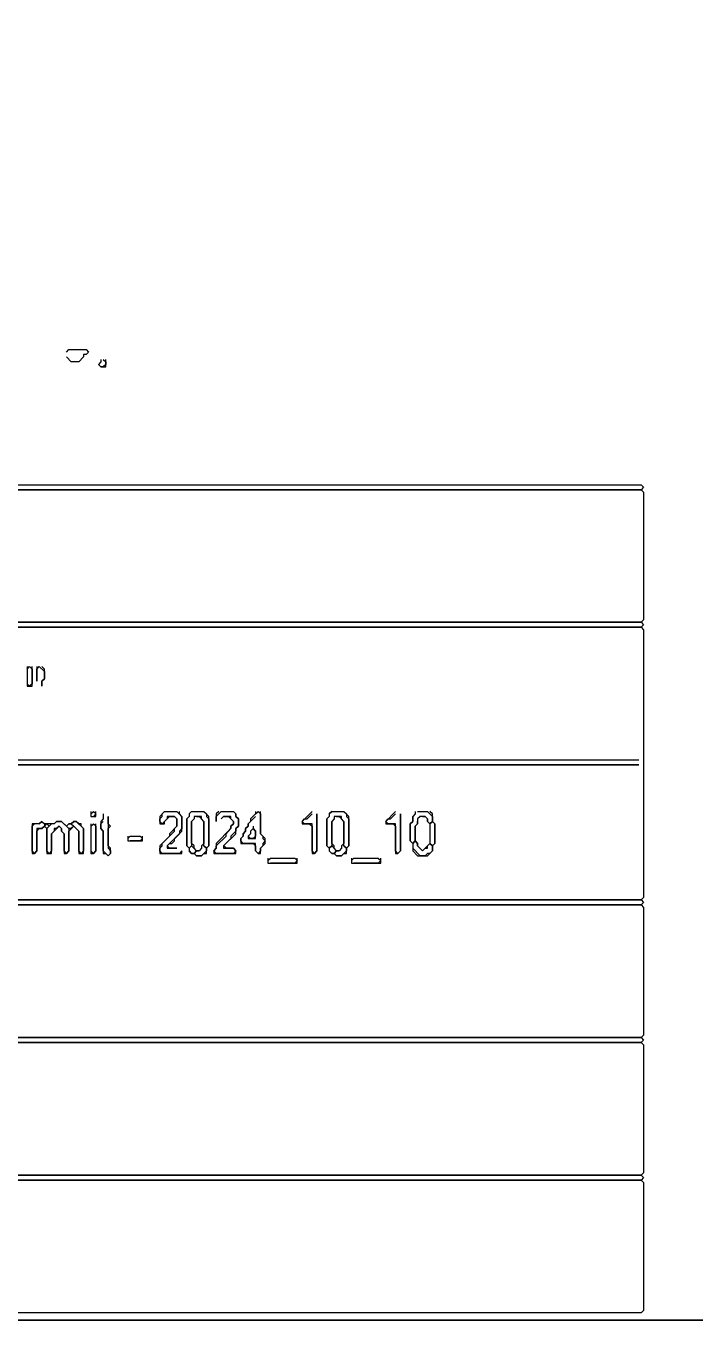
# Model space of a CAD drawing. Header units: metres. Extents: x 29 to 985, y 15 to 633.
# Drawn here: x 729.7 to 783.1, y 14.5 to 117.8 of the extents above; entities that cross this region are included whole.
import ezdxf

# ---------------------------------------------------------------- set-up
doc = ezdxf.new("R2010")
doc.units = ezdxf.units.M
for name, color, linetype in [('EXTERIOR_WALL_HIGHLIGHT', 2, 'CONTINUOUS'), ('INTERIOR_WALL_HIGHLIGHT', 4, 'CONTINUOUS'), ('ORIGINAL_DRAWING', 8, 'CONTINUOUS')]:
    doc.layers.add(name, color=color, linetype=linetype)

msp = doc.modelspace()

# ---------------------------------------------------------------- linework, layer by layer
at = {"layer": 'EXTERIOR_WALL_HIGHLIGHT'}
msp.add_lwpolyline([(29.22, 632.75), (29.02, 632.55), (29.02, 14.71), (29.22, 14.51), (985.29, 14.51), (985.49, 14.71), (985.49, 632.55), (985.29, 632.75)], close=True, dxfattribs=at)
at = {"layer": 'INTERIOR_WALL_HIGHLIGHT'}
msp.add_lwpolyline([(29.41, 632.75), (985.1, 632.75), (985.49, 632.35), (985.49, 14.9), (985.1, 14.51), (29.41, 14.51), (29.02, 14.9), (29.02, 632.35)], close=True, dxfattribs=at)
at = {"layer": 'ORIGINAL_DRAWING'}
for points in [[(732.94, 91.76), (733.14, 91.96), (734.51, 91.96), (734.71, 91.76), (734.51, 91.57), (734.31, 91.57), (734.31, 91.37), (733.92, 90.98), (733.33, 90.98), (732.94, 91.37)], [(735.88, 91.18), (736.08, 90.98), (736.08, 90.78), (735.88, 90.59), (735.69, 90.59), (735.49, 90.78)], [(735.69, 91.18), (735.69, 90.98), (735.49, 90.78), (735.69, 90.59), (736.08, 90.59), (736.08, 91.18)], [(676.67, 80.98), (676.86, 81.18), (778.82, 81.18), (779.02, 80.98), (778.82, 80.78), (676.86, 80.78)], [(676.67, 80.59), (676.86, 80.78), (778.82, 80.78), (779.02, 80.59), (779.02, 70.39), (778.82, 70.2), (676.86, 70.2), (676.67, 70.39)], [(676.67, 70), (676.86, 70.2), (778.82, 70.2), (779.02, 70), (778.82, 69.8), (676.86, 69.8)], [(676.67, 69.61), (676.86, 69.8), (778.82, 69.8), (779.02, 69.61), (779.02, 48.24), (778.82, 48.04), (689.8, 48.04), (689.61, 48.24), (689.61, 58.63), (689.8, 58.82), (778.63, 58.82), (689.8, 58.82), (689.61, 58.63), (689.02, 58.63), (688.82, 58.82), (677.06, 58.82), (688.82, 58.82), (689.22, 58.43), (689.22, 48.24), (689.02, 48.04), (676.86, 48.04), (676.67, 48.24)], [(729.8, 66.47), (730, 66.67), (730.2, 66.47), (730.2, 65.29), (730, 65.1), (729.8, 65.29)], [(729.8, 66.67), (729.8, 65.1), (730.2, 65.1), (730.2, 66.67)], [(730.59, 66.67), (730.59, 65.49), (730.59, 66.47), (730.78, 66.67), (731.18, 66.27), (731.18, 65.69), (730.98, 65.49), (730.98, 65.1), (730.98, 65.49), (731.18, 65.69), (731.18, 66.47), (730.98, 66.67)], [(689.8, 59.22), (778.63, 59.22)], [(734.9, 54.9), (735.1, 55.1), (735.29, 54.9), (735.1, 54.71)], [(734.9, 55.1), (734.9, 54.71), (735.29, 54.71), (735.29, 55.1)], [(735.88, 54.9), (735.88, 54.51), (735.69, 54.31), (735.69, 53.73), (735.88, 53.53), (735.88, 51.76), (736.08, 51.76), (736.27, 51.57), (736.47, 51.76), (736.47, 52.16), (736.27, 52.35), (736.27, 53.73), (736.47, 53.92), (736.27, 54.12), (736.27, 54.71), (736.27, 52.16), (736.47, 51.96), (736.47, 51.76), (736.27, 51.57), (735.88, 51.96), (735.88, 53.53), (735.69, 53.73), (735.69, 54.12), (735.88, 54.31)], [(740.78, 55.1), (740.39, 54.71), (740.39, 54.12), (740.78, 54.12), (740.78, 54.31), (741.18, 54.71), (741.57, 54.71), (741.76, 54.51), (741.76, 53.92), (741.18, 53.33), (741.18, 53.14), (740.39, 52.35), (740.39, 51.76), (742.16, 51.76), (742.16, 51.96), (741.96, 51.76), (740.59, 51.76), (740.39, 51.96), (740.39, 52.16), (740.59, 52.35), (740.59, 52.55), (741.57, 53.53), (741.57, 53.73), (741.76, 53.92), (741.76, 54.51), (741.57, 54.71), (740.98, 54.71), (740.98, 54.51), (740.59, 54.12), (740.39, 54.31), (740.39, 54.51), (740.59, 54.71), (740.59, 54.9), (740.78, 55.1), (741.76, 55.1), (742.16, 54.71), (742.16, 53.73), (741.96, 53.53), (741.96, 53.33), (740.98, 52.35), (740.98, 52.16), (741.76, 52.16), (741.18, 52.16), (740.98, 52.35), (741.18, 52.55), (741.37, 52.55), (741.57, 52.75), (741.57, 52.94), (742.16, 53.53), (742.16, 54.71), (741.96, 54.9), (741.96, 55.1)], [(742.75, 54.9), (742.94, 55.1), (743.92, 55.1), (744.12, 54.9), (744.12, 54.71), (744.31, 54.51), (744.31, 52.35), (744.12, 52.16), (743.92, 52.35), (743.92, 54.31), (743.73, 54.51), (743.73, 54.71), (743.14, 54.71), (743.14, 54.51), (742.94, 54.31), (742.94, 52.35), (742.75, 52.16), (742.55, 52.35), (742.55, 54.51), (742.75, 54.71)], [(742.94, 55.1), (742.75, 54.9), (742.75, 54.71), (742.55, 54.51), (742.55, 52.35), (742.75, 52.16), (742.75, 51.96), (742.94, 51.76), (743.14, 51.76), (743.33, 51.57), (743.73, 51.57), (743.92, 51.76), (744.12, 51.76), (744.12, 52.16), (744.31, 52.35), (744.31, 54.71), (743.92, 55.1)], [(745.1, 55.1), (744.9, 54.9), (744.9, 54.31), (744.9, 54.71), (745.29, 55.1), (746.27, 55.1), (746.47, 54.9), (746.47, 54.71), (746.67, 54.51), (746.67, 53.92), (746.47, 53.73), (746.47, 53.53), (746.08, 53.14), (746.08, 52.94), (745.49, 52.35), (745.49, 52.16), (746.27, 52.16), (746.47, 51.96), (746.27, 51.76), (744.9, 51.76), (744.71, 51.96), (744.9, 52.16), (744.9, 52.35), (745.69, 53.14), (745.69, 53.33), (746.08, 53.73), (746.08, 53.92), (746.27, 54.12), (746.27, 54.31), (746.08, 54.51), (746.08, 54.71), (745.49, 54.71), (745.29, 54.51), (745.49, 54.71), (745.88, 54.71), (746.27, 54.31), (746.27, 54.12), (746.08, 53.92), (746.08, 53.73), (744.9, 52.55), (744.9, 52.16), (744.71, 51.96), (744.71, 51.76), (746.47, 51.76), (746.47, 51.96), (746.27, 52.16), (745.69, 52.16), (745.49, 52.35), (746.47, 53.33), (746.47, 53.73), (746.67, 53.92), (746.67, 54.51), (746.47, 54.71), (746.47, 54.9), (746.27, 55.1)], [(748.04, 54.9), (748.24, 55.1), (748.43, 54.9), (748.43, 53.33), (748.63, 53.14), (748.63, 52.94), (748.82, 52.75), (748.63, 52.55), (748.63, 52.35), (748.43, 52.16), (748.43, 51.96), (748.24, 51.76), (748.04, 51.96), (748.04, 52.55), (747.06, 52.55), (746.86, 52.75), (746.86, 52.94), (747.06, 53.14), (747.06, 53.33), (747.25, 53.53), (747.25, 53.73), (747.45, 53.92), (747.45, 54.12), (748.04, 54.71)], [(748.04, 55.1), (748.04, 54.9), (747.65, 54.51), (747.65, 54.31), (747.45, 54.12), (747.45, 53.92), (747.25, 53.73), (747.25, 53.53), (747.06, 53.33), (747.06, 53.14), (746.86, 52.94), (746.86, 52.55), (747.84, 52.55), (748.04, 52.35), (748.04, 51.96), (748.24, 51.76), (748.43, 51.76), (748.43, 52.16), (748.82, 52.55), (748.82, 52.94), (748.43, 53.33), (748.43, 55.1)], [(752.55, 55.1), (751.76, 54.31), (751.76, 54.12), (752.35, 54.12), (752.55, 53.92), (752.55, 51.76), (752.75, 51.76), (752.94, 51.96), (752.94, 54.9), (752.94, 51.96), (752.75, 51.76), (752.55, 51.96), (752.55, 54.12), (751.96, 54.12), (751.76, 54.31), (751.96, 54.51), (752.16, 54.51), (752.55, 54.9)], [(753.92, 54.9), (754.12, 55.1), (755.1, 55.1), (755.29, 54.9), (755.29, 54.71), (755.49, 54.51), (755.49, 52.35), (755.29, 52.16), (755.1, 52.35), (755.1, 54.31), (754.9, 54.51), (754.9, 54.71), (754.31, 54.71), (754.31, 54.51), (754.12, 54.31), (754.12, 52.35), (753.92, 52.16), (753.73, 52.35), (753.73, 54.51), (753.92, 54.71)], [(754.12, 55.1), (753.92, 54.9), (753.92, 54.71), (753.73, 54.51), (753.73, 52.35), (753.92, 52.16), (753.92, 51.96), (754.12, 51.76), (754.31, 51.76), (754.51, 51.57), (754.9, 51.57), (755.1, 51.76), (755.29, 51.76), (755.29, 52.16), (755.49, 52.35), (755.49, 54.71), (755.1, 55.1)], [(759.22, 55.1), (758.43, 54.31), (758.43, 54.12), (759.02, 54.12), (759.22, 53.92), (759.22, 51.76), (759.41, 51.76), (759.61, 51.96), (759.61, 54.9), (759.61, 51.96), (759.41, 51.76), (759.22, 51.96), (759.22, 54.12), (758.63, 54.12), (758.43, 54.31), (758.63, 54.51), (758.82, 54.51), (759.22, 54.9)], [(760.98, 55.1), (761.76, 55.1), (762.16, 54.71), (762.16, 54.31), (761.96, 54.12), (761.76, 54.31), (761.76, 54.51), (761.57, 54.71), (761.18, 54.71), (760.98, 54.51), (760.98, 54.12), (760.78, 53.92), (760.78, 52.75), (760.59, 52.55), (760.39, 52.75), (760.39, 54.12), (760.59, 54.31), (760.59, 54.71)], [(760.78, 55.1), (760.78, 54.9), (760.59, 54.71), (760.59, 54.31), (760.39, 54.12), (760.39, 52.75), (760.59, 52.55), (760.59, 51.96), (760.98, 51.57), (761.76, 51.57), (762.16, 51.96), (762.16, 52.35), (762.35, 52.55), (762.35, 54.12), (762.16, 54.31), (762.16, 54.9), (761.96, 55.1)], [(730.78, 54.12), (730.98, 54.31), (731.18, 54.12), (731.18, 53.92), (730.98, 53.73), (730.59, 53.73), (730.59, 51.96), (730.39, 51.76), (730.2, 51.96), (730.2, 53.92), (730.39, 54.12)], [(730.98, 54.31), (730.78, 54.12), (730.2, 54.12), (730.2, 51.76), (730.39, 51.76), (730.59, 51.96), (730.59, 53.53), (730.78, 53.73), (730.98, 53.73), (731.18, 53.92), (731.37, 53.73), (731.37, 51.76), (731.76, 51.76), (731.76, 53.33), (732.35, 53.92), (732.55, 53.73), (732.55, 53.53), (732.75, 53.33), (732.75, 51.76), (732.94, 51.76), (733.14, 51.96), (733.14, 53.53), (733.53, 53.92), (733.92, 53.53), (733.92, 51.76), (734.31, 51.76), (734.31, 53.73), (734.12, 53.92), (734.12, 54.12), (733.92, 54.12), (733.73, 54.31), (733.53, 54.31), (733.33, 54.12), (733.14, 54.12), (732.94, 53.92), (732.55, 54.31), (732.16, 54.31), (731.96, 54.12), (731.18, 54.12)], [(731.18, 53.92), (731.37, 54.12), (731.57, 53.92), (731.37, 53.73)], [(731.96, 54.12), (732.16, 54.31), (732.55, 54.31), (733.14, 53.73), (733.14, 51.96), (732.94, 51.76), (732.75, 51.96), (732.75, 53.33), (732.55, 53.53), (732.55, 53.73), (732.35, 53.92), (732.16, 53.73), (731.96, 53.73), (731.96, 53.53), (731.76, 53.33), (731.76, 51.96), (731.57, 51.76), (731.37, 51.96), (731.37, 53.73), (731.76, 54.12)], [(732.94, 53.92), (733.14, 54.12), (733.33, 54.12), (733.53, 53.92), (733.33, 53.73), (733.14, 53.73)], [(733.33, 54.12), (733.53, 54.31), (733.73, 54.31), (734.31, 53.73), (734.31, 51.96), (734.12, 51.76), (733.92, 51.96), (733.92, 53.53)], [(734.9, 53.92), (735.1, 54.12), (735.29, 53.92), (735.29, 51.96), (735.1, 51.76), (734.9, 51.96)], [(734.9, 54.12), (734.9, 51.76), (735.1, 51.76), (735.29, 51.96), (735.29, 54.12)], [(743.33, 54.71), (743.53, 54.71), (743.92, 54.31), (743.92, 52.55), (743.73, 52.35), (743.73, 52.16), (743.53, 51.96), (743.33, 51.96), (743.14, 52.16), (743.14, 52.35), (742.94, 52.55), (742.94, 54.31)], [(747.84, 53.92), (747.84, 53.73), (747.65, 53.53), (747.65, 53.33), (747.45, 53.14), (747.45, 52.94), (748.04, 52.94), (748.04, 53.53), (747.84, 53.73)], [(747.65, 53.53), (747.84, 53.73), (748.04, 53.53), (748.04, 53.14), (747.84, 52.94), (747.65, 52.94), (747.45, 53.14), (747.65, 53.33)], [(754.51, 54.71), (754.71, 54.71), (755.1, 54.31), (755.1, 52.55), (754.9, 52.35), (754.9, 52.16), (754.71, 51.96), (754.51, 51.96), (754.31, 52.16), (754.31, 52.35), (754.12, 52.55), (754.12, 54.31)], [(761.37, 54.71), (761.57, 54.71), (761.76, 54.51), (761.76, 54.31), (761.96, 54.12), (761.96, 52.55), (761.37, 51.96), (760.98, 52.35), (760.98, 52.55), (760.78, 52.75), (760.78, 53.92), (760.98, 54.12), (760.98, 54.31)], [(761.96, 54.12), (762.16, 54.31), (762.35, 54.12), (762.35, 52.55), (762.16, 52.35), (761.96, 52.55)], [(737.84, 52.94), (738.04, 53.14), (738.82, 53.14), (739.02, 52.94), (738.82, 52.75), (738.04, 52.75)], [(737.84, 53.14), (737.84, 52.75), (739.02, 52.75), (739.02, 53.14)], [(760.59, 52.55), (760.78, 52.75), (760.98, 52.55), (760.98, 52.35), (761.37, 51.96), (761.57, 52.16), (761.76, 52.16), (761.76, 52.35), (761.96, 52.55), (762.16, 52.35), (762.16, 51.96), (761.96, 51.76), (761.76, 51.76), (761.57, 51.57), (761.18, 51.57), (760.59, 52.16)], [(742.75, 52.16), (742.94, 52.35), (743.33, 51.96), (743.14, 51.76), (742.94, 51.76), (742.75, 51.96)], [(743.92, 52.35), (744.12, 52.16), (744.12, 51.96), (743.73, 51.57), (743.33, 51.57), (743.14, 51.76), (743.33, 51.96), (743.53, 51.96)], [(753.92, 52.16), (754.12, 52.35), (754.51, 51.96), (754.31, 51.76), (754.12, 51.76), (753.92, 51.96)], [(755.1, 52.35), (755.29, 52.16), (755.29, 51.96), (754.9, 51.57), (754.51, 51.57), (754.31, 51.76), (754.51, 51.96), (754.71, 51.96)], [(749.02, 51.18), (749.22, 51.37), (751.18, 51.37), (751.37, 51.18), (751.18, 50.98), (749.22, 50.98)], [(749.02, 51.37), (749.02, 50.98), (751.37, 50.98), (751.37, 51.37)], [(755.69, 51.18), (755.88, 51.37), (757.84, 51.37), (758.04, 51.18), (757.84, 50.98), (755.88, 50.98)], [(755.69, 51.37), (755.69, 50.98), (758.04, 50.98), (758.04, 51.37)], [(689.61, 47.84), (689.8, 48.04), (778.82, 48.04), (779.02, 47.84), (778.82, 47.65), (689.8, 47.65)], [(689.61, 47.45), (689.8, 47.65), (778.82, 47.65), (779.02, 47.45), (779.02, 37.25), (778.82, 37.06), (689.8, 37.06), (689.61, 37.25)], [(689.61, 36.86), (689.8, 37.06), (778.82, 37.06), (779.02, 36.86), (778.82, 36.67), (689.8, 36.67)], [(689.61, 36.47), (689.8, 36.67), (778.82, 36.67), (779.02, 36.47), (779.02, 26.27), (778.82, 26.08), (689.8, 26.08), (689.61, 26.27)], [(689.61, 25.88), (689.8, 26.08), (778.82, 26.08), (779.02, 25.88), (778.82, 25.69), (689.8, 25.69)], [(676.67, 25.49), (676.86, 25.69), (689.02, 25.69), (689.22, 25.49), (689.22, 15.49), (689.22, 25.49), (689.41, 25.69), (689.61, 25.49), (689.61, 15.49), (689.61, 25.49), (689.8, 25.69), (778.82, 25.69), (779.02, 25.49), (779.02, 15.29), (778.82, 15.1), (676.86, 15.1), (676.67, 15.29)]]:
    msp.add_lwpolyline(points, dxfattribs=at)

doc.saveas('drawing.dxf')
